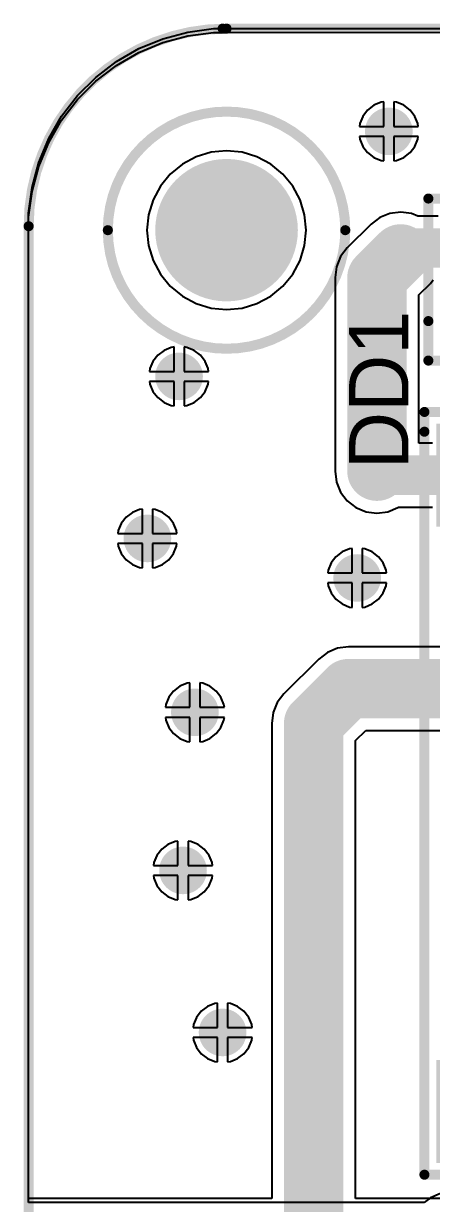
# Model space of a CAD drawing. Header units: millimetres. Extents: x -0.1 to 95.7, y -2.6 to 60.7.
# Drawn here: x -0.13 to 10.18, y 30.37 to 60.23 of the extents above; entities that cross this region are included whole.
import ezdxf

# ---------------------------------------------------------------- set-up
doc = ezdxf.new("R2010")
doc.units = ezdxf.units.MM
for name, color, linetype in [('BottomLayer', 5, 'Continuous'), ('BottomSolder', 6, 'Continuous'), ('Mechanical1', 6, 'Continuous'), ('MultiLayer', 9, 'Continuous'), ('PadHoleLayer', 156, 'Continuous'), ('TopLayer', 1, 'Continuous'), ('TopOverlay', 2, 'Continuous'), ('TopPaste', 8, 'Continuous'), ('TopSolder', 216, 'Continuous'), ('ViaHoleLayer', 16, 'Continuous')]:
    doc.layers.add(name, color=color, linetype=linetype)

# ---------------------------------------------------------------- blocks, each defined once
blk = doc.blocks.new('TMR1SM_SMD_27')
at = {"layer": 'TopLayer'}
for points in [[(-17.3, 14.34), (-14.9, 14.34), (-17.3, 16.14), (-14.9, 16.14)], [(-1.2, 14.34), (1.2, 14.34), (-1.2, 16.14), (1.2, 16.14)], [(-17.3, 11.8), (-14.9, 11.8), (-17.3, 13.6), (-14.9, 13.6)], [(-1.2, 11.8), (1.2, 11.8), (-1.2, 13.6), (1.2, 13.6)], [(-1.2, 1.64), (1.2, 1.64), (-1.2, 3.44), (1.2, 3.44)], [(-17.3, -0.9), (-14.9, -0.9), (-17.3, 0.9), (-14.9, 0.9)], [(-1.2, -0.9), (1.2, -0.9), (-1.2, 0.9), (1.2, 0.9)]]:
    blk.add_solid(points, dxfattribs=at)
at = {"layer": 'TopOverlay', "const_width": 0.254}
for points in [[(-17.7, -1.3), (-17.7, 16.5)], [(1.6, 16.5), (-17.7, 16.5)], [(1.6, -1.3), (1.6, 16.5)], [(-17.2, -1.3), (-17.7, -1.3)], [(1.6, -1.3), (-17.2, -1.3)]]:
    blk.add_lwpolyline(points, dxfattribs=at)
at = {"layer": 'TopOverlay', "const_width": 0.127}
for points in [[(-17.764, 16.5, 1), (-17.637, 16.5, 1)], [(-17.764, 16.5, 1), (-17.637, 16.5, 1)], [(1.536, 16.5, 1), (1.663, 16.5, 1)], [(1.536, 16.5, 1), (1.663, 16.5, 1)], [(-17.764, -1.3, 1), (-17.637, -1.3, 1)], [(-17.764, -1.3, 1), (-17.637, -1.3, 1)], [(-17.264, -1.3, 1), (-17.137, -1.3, 1)], [(-17.264, -1.3, 1), (-17.137, -1.3, 1)], [(1.536, -1.3, 1), (1.663, -1.3, 1)], [(1.536, -1.3, 1), (1.663, -1.3, 1)]]:
    blk.add_lwpolyline(points, format="xyb", close=True, dxfattribs=at)
at = {"layer": 'TopPaste'}
for points in [[(-17.3, 14.34), (-14.9, 14.34), (-17.3, 16.14), (-14.9, 16.14)], [(-1.2, 14.34), (1.2, 14.34), (-1.2, 16.14), (1.2, 16.14)], [(-17.3, 11.8), (-14.9, 11.8), (-17.3, 13.6), (-14.9, 13.6)], [(-1.2, 11.8), (1.2, 11.8), (-1.2, 13.6), (1.2, 13.6)], [(-1.2, 1.64), (1.2, 1.64), (-1.2, 3.44), (1.2, 3.44)], [(-17.3, -0.9), (-14.9, -0.9), (-17.3, 0.9), (-14.9, 0.9)], [(-1.2, -0.9), (1.2, -0.9), (-1.2, 0.9), (1.2, 0.9)]]:
    blk.add_solid(points, dxfattribs=at)
at = {"layer": 'TopSolder'}
for points in [[(-17.402, 14.238), (-14.798, 14.238), (-17.402, 16.242), (-14.798, 16.242)], [(-1.302, 14.238), (1.302, 14.238), (-1.302, 16.242), (1.302, 16.242)], [(-17.402, 11.698), (-14.798, 11.698), (-17.402, 13.702), (-14.798, 13.702)], [(-1.302, 11.698), (1.302, 11.698), (-1.302, 13.702), (1.302, 13.702)], [(-1.302, 1.538), (1.302, 1.538), (-1.302, 3.542), (1.302, 3.542)], [(-17.402, -1.002), (-14.798, -1.002), (-17.402, 1.002), (-14.798, 1.002)], [(-1.302, -1.002), (1.302, -1.002), (-1.302, 1.002), (1.302, 1.002)]]:
    blk.add_solid(points, dxfattribs=at)
blk = doc.blocks.new('C_________0805_60')
at = {"layer": 'TopLayer'}
for points in [[(-0.65, -0.75), (0.65, -0.75), (-0.65, 0.75), (0.65, 0.75)], [(1.225, -0.75), (2.525, -0.75), (1.225, 0.75), (2.525, 0.75)]]:
    blk.add_solid(points, dxfattribs=at)
at = {"layer": 'TopOverlay', "const_width": 0.254}
for points in [[(-1.1, -1.2), (-1.1, 1.2)], [(3, 1.2), (-1.1, 1.2)], [(3, -1.2), (3, 1.2)], [(2, -1.2), (-1.1, -1.2)], [(3, -1.2), (2, -1.2)]]:
    blk.add_lwpolyline(points, dxfattribs=at)
at = {"layer": 'TopOverlay', "const_width": 0.127}
for points in [[(-1.164, 1.2, 1), (-1.037, 1.2, 1)], [(-1.164, 1.2, 1), (-1.037, 1.2, 1)], [(2.936, 1.2, 1), (3.063, 1.2, 1)], [(2.936, 1.2, 1), (3.063, 1.2, 1)], [(-1.164, -1.2, 1), (-1.037, -1.2, 1)], [(-1.164, -1.2, 1), (-1.037, -1.2, 1)], [(1.937, -1.2, 1), (2.064, -1.2, 1)], [(1.937, -1.2, 1), (2.064, -1.2, 1)], [(2.936, -1.2, 1), (3.063, -1.2, 1)], [(2.936, -1.2, 1), (3.063, -1.2, 1)]]:
    blk.add_lwpolyline(points, format="xyb", close=True, dxfattribs=at)
at = {"layer": 'TopPaste'}
for points in [[(-0.65, -0.75), (0.65, -0.75), (-0.65, 0.75), (0.65, 0.75)], [(1.225, -0.75), (2.525, -0.75), (1.225, 0.75), (2.525, 0.75)]]:
    blk.add_solid(points, dxfattribs=at)
at = {"layer": 'TopSolder'}
for points in [[(-0.752, -0.852), (0.752, -0.852), (-0.752, 0.852), (0.752, 0.852)], [(1.123, -0.852), (2.627, -0.852), (1.123, 0.852), (2.627, 0.852)]]:
    blk.add_solid(points, dxfattribs=at)

msp = doc.modelspace()

# ---------------------------------------------------------------- linework, layer by layer
at = {"layer": 'BottomLayer'}
for p, q in [((3.389, 59.845), (4.022, 60.014)), ((4.022, 60.014), (4.672, 60.1)), ((4.672, 60.1), (5, 60.1)), ((5, 60.1), (29.465, 60.1)), ((5, 60.1), (5, 60.1)), ((2.784, 59.594), (3.389, 59.845)), ((2.216, 59.266), (2.784, 59.594)), ((1.696, 58.867), (2.216, 59.266)), ((1.233, 58.404), (1.696, 58.867)), ((0.834, 57.884), (1.233, 58.404)), ((0.506, 57.316), (0.834, 57.884)), ((0.255, 56.711), (0.506, 57.316)), ((4.231, 56.857), (3.883, 56.671)), ((4.608, 56.971), (4.231, 56.857)), ((5, 57.01), (4.608, 56.971)), ((5.392, 56.971), (5, 57.01)), ((5.769, 56.857), (5.392, 56.971)), ((6.117, 56.671), (5.769, 56.857)), ((0.086, 56.078), (0.255, 56.711)), ((3.883, 56.671), (3.579, 56.421)), ((6.421, 56.421), (6.117, 56.671)), ((3.579, 56.421), (3.329, 56.117)), ((6.671, 56.117), (6.421, 56.421)), ((0, 55.428), (0.086, 56.078)), ((3.329, 56.117), (3.143, 55.769)), ((6.857, 55.769), (6.671, 56.117)), ((3.143, 55.769), (3.029, 55.392)), ((6.971, 55.392), (6.857, 55.769)), ((0, 55.1), (0, 55.428)), ((3.029, 55.392), (2.99, 55)), ((7.01, 55), (6.971, 55.392)), ((0, 30.5), (0, 55.1)), ((2.99, 55), (3.029, 54.608)), ((6.971, 54.608), (7.01, 55)), ((3.029, 54.608), (3.143, 54.231)), ((6.857, 54.231), (6.971, 54.608)), ((3.143, 54.231), (3.329, 53.883)), ((6.671, 53.883), (6.857, 54.231)), ((3.329, 53.883), (3.579, 53.579)), ((6.421, 53.579), (6.671, 53.883)), ((3.579, 53.579), (3.883, 53.329)), ((6.117, 53.329), (6.421, 53.579)), ((3.883, 53.329), (4.231, 53.143)), ((4.231, 53.143), (4.608, 53.029)), ((5.392, 53.029), (5.769, 53.143)), ((5.769, 53.143), (6.117, 53.329)), ((4.608, 53.029), (5, 52.99)), ((5, 52.99), (5.392, 53.029)), ((7.549, 44.317), (7.33, 44.149)), ((7.805, 44.423), (7.549, 44.317)), ((8.079, 44.459), (7.805, 44.423)), ((11.261, 44.459), (8.079, 44.459)), ((8.079, 44.459), (8.079, 44.459)), ((7.33, 44.149), (6.451, 43.27)), ((7.33, 44.149), (7.33, 44.149)), ((6.283, 43.051), (6.177, 42.795)), ((6.451, 43.27), (6.283, 43.051)), ((6.177, 42.795), (6.141, 42.521)), ((6.141, 42.521), (6.141, 42.521)), ((6.141, 42.521), (6.141, 30.5)), ((8.259, 42.083), (8.517, 42.341)), ((8.517, 42.341), (11.7, 42.341)), ((8.259, 30.5), (8.259, 42.083)), ((6.141, 30.5), (0, 30.5)), ((18.6, 30.5), (8.259, 30.5))]:
    msp.add_line(p, q, dxfattribs=at)
for points, const_width in [([(8.85, 57.5, 1), (9.35, 57.5, 1)], 0.5), ([(4.15, 55, 1), (5.85, 55, 1)], 1.7), ([(3.55, 51.3, 1), (4.05, 51.3, 1)], 0.5), ([(2.75, 47.2, 1), (3.25, 47.2, 1)], 0.5), ([(8.05, 46.2, 1), (8.55, 46.2, 1)], 0.5), ([(7.704, 43.4, 1), (8.454, 43.4, 1)], 0.75), ([(7.704, 43.4, 1), (8.454, 43.4, 1)], 0.75), ([(3.95, 42.8, 1), (4.45, 42.8, 1)], 0.5), ([(6.825, 42.521, 1), (7.575, 42.521, 1)], 0.75), ([(6.825, 42.521, 1), (7.575, 42.521, 1)], 0.75), ([(3.65, 38.8, 1), (4.15, 38.8, 1)], 0.5), ([(4.65, 34.7, 1), (5.15, 34.7, 1)], 0.5)]:
    msp.add_lwpolyline(points, format="xyb", close=True, dxfattribs=dict(at, const_width=const_width))
at = {"layer": 'BottomLayer', "const_width": 1.5}
for points in [[(7.2, 42.521), (8.079, 43.4)], [(8.079, 43.4), (11.7, 43.4)], [(7.2, 27.1), (7.2, 42.521)]]:
    msp.add_lwpolyline(points, dxfattribs=at)
at = {"layer": 'BottomSolder'}
for points, const_width in [([(8.799, 57.5, 1), (9.401, 57.5, 1)], 0.602), ([(4.099, 55, 1), (5.901, 55, 1)], 1.802), ([(3.499, 51.3, 1), (4.101, 51.3, 1)], 0.602), ([(2.699, 47.2, 1), (3.301, 47.2, 1)], 0.602), ([(7.999, 46.2, 1), (8.601, 46.2, 1)], 0.602), ([(3.899, 42.8, 1), (4.501, 42.8, 1)], 0.602), ([(3.599, 38.8, 1), (4.201, 38.8, 1)], 0.602), ([(4.599, 34.7, 1), (5.201, 34.7, 1)], 0.602)]:
    msp.add_lwpolyline(points, format="xyb", close=True, dxfattribs=dict(at, const_width=const_width))
at = {"layer": 'Mechanical1', "const_width": 0.254}
msp.add_lwpolyline([(0, 55.1, -0.414214), (5, 60.1)], format="xyb", dxfattribs=at)
for points in [[(4.9, 60.1), (89.9, 60.1)], [(0, 2.5), (0, 55.1)]]:
    msp.add_lwpolyline(points, dxfattribs=at)
at = {"layer": 'Mechanical1', "const_width": 0.127}
for points in [[(4.837, 60.1, 1), (4.964, 60.1, 1)], [(4.937, 60.1, 1), (5.064, 60.1, 1)], [(-0.064, 55.1, 1), (0.064, 55.1, 1)], [(-0.064, 55.1, 1), (0.064, 55.1, 1)]]:
    msp.add_lwpolyline(points, format="xyb", close=True, dxfattribs=at)
at = {"layer": 'MultiLayer'}
for points, const_width in [([(8.85, 57.5, 1), (9.35, 57.5, 1)], 0.5), ([(4.15, 55, 1), (5.85, 55, 1)], 1.7), ([(3.55, 51.3, 1), (4.05, 51.3, 1)], 0.5), ([(2.75, 47.2, 1), (3.25, 47.2, 1)], 0.5), ([(8.05, 46.2, 1), (8.55, 46.2, 1)], 0.5), ([(3.95, 42.8, 1), (4.45, 42.8, 1)], 0.5), ([(3.65, 38.8, 1), (4.15, 38.8, 1)], 0.5), ([(4.65, 34.7, 1), (5.15, 34.7, 1)], 0.5)]:
    msp.add_lwpolyline(points, format="xyb", close=True, dxfattribs=dict(at, const_width=const_width))
at = {"layer": 'PadHoleLayer', "const_width": 1.7}
msp.add_lwpolyline([(4.15, 55, 1), (5.85, 55, 1)], format="xyb", close=True, dxfattribs=at)
at = {"layer": 'TopLayer'}
for p, q in [((5, 60), (90.214, 60.1)), ((2.784, 59.494), (3.389, 59.745)), ((3.389, 59.745), (4.022, 59.914)), ((4.022, 59.914), (4.672, 60)), ((4.672, 60), (5, 60)), ((2.216, 59.166), (2.784, 59.494)), ((1.696, 58.767), (2.216, 59.166)), ((1.233, 58.304), (1.696, 58.767)), ((0.834, 57.784), (1.233, 58.304)), ((8.903, 58.235), (8.72, 58.159)), ((8.973, 58.244), (8.903, 58.235)), ((8.973, 57.627), (8.973, 58.244)), ((9.297, 58.235), (9.227, 58.244)), ((9.227, 58.244), (9.227, 57.627)), ((9.48, 58.159), (9.297, 58.235)), ((8.562, 58.038), (8.441, 57.88)), ((8.72, 58.159), (8.562, 58.038)), ((9.638, 58.038), (9.48, 58.159)), ((9.759, 57.88), (9.638, 58.038)), ((0.506, 57.216), (0.834, 57.784)), ((8.365, 57.697), (8.356, 57.627)), ((8.356, 57.627), (8.973, 57.627)), ((8.441, 57.88), (8.365, 57.697)), ((9.227, 57.627), (9.844, 57.627)), ((9.835, 57.697), (9.759, 57.88)), ((9.844, 57.627), (9.835, 57.697)), ((8.973, 57.373), (8.356, 57.373)), ((8.356, 57.373), (8.365, 57.303)), ((8.973, 56.756), (8.973, 57.373)), ((9.844, 57.373), (9.227, 57.373)), ((9.227, 57.373), (9.227, 56.756)), ((9.835, 57.303), (9.844, 57.373)), ((0.255, 56.611), (0.506, 57.216)), ((8.365, 57.303), (8.441, 57.12)), ((8.441, 57.12), (8.562, 56.962)), ((9.638, 56.962), (9.759, 57.12)), ((9.759, 57.12), (9.835, 57.303)), ((4.231, 56.857), (3.883, 56.671)), ((4.608, 56.971), (4.231, 56.857)), ((5, 57.01), (4.608, 56.971)), ((5.392, 56.971), (5, 57.01)), ((5.769, 56.857), (5.392, 56.971)), ((6.117, 56.671), (5.769, 56.857)), ((8.562, 56.962), (8.72, 56.841)), ((8.72, 56.841), (8.903, 56.765)), ((8.903, 56.765), (8.973, 56.756)), ((9.227, 56.756), (9.297, 56.765)), ((9.297, 56.765), (9.48, 56.841)), ((9.48, 56.841), (9.638, 56.962)), ((0.086, 55.978), (0.255, 56.611)), ((3.883, 56.671), (3.579, 56.421)), ((6.421, 56.421), (6.117, 56.671)), ((3.579, 56.421), (3.329, 56.117)), ((6.671, 56.117), (6.421, 56.421)), ((0, 55.328), (0.086, 55.978)), ((3.329, 56.117), (3.143, 55.769)), ((6.857, 55.769), (6.671, 56.117)), ((3.143, 55.769), (3.029, 55.392)), ((6.971, 55.392), (6.857, 55.769)), ((0, 55), (0, 55.328)), ((3.029, 55.392), (2.99, 55)), ((7.01, 55), (6.971, 55.392)), ((8.87, 55.317), (8.651, 55.149)), ((9.126, 55.423), (8.87, 55.317)), ((9.4, 55.459), (9.126, 55.423)), ((9.674, 55.423), (9.4, 55.459)), ((9.834, 55.357), (9.674, 55.423)), ((10.35, 55.357), (9.834, 55.357)), ((0, 54.5), (0, 55)), ((2.99, 55), (3.029, 54.608)), ((6.971, 54.608), (7.01, 55)), ((8.651, 55.149), (8.051, 54.549)), ((0, 30.4), (0, 54.5)), ((3.029, 54.608), (3.143, 54.231)), ((6.857, 54.231), (6.971, 54.608)), ((8.051, 54.549), (7.883, 54.33)), ((3.143, 54.231), (3.329, 53.883)), ((6.671, 53.883), (6.857, 54.231)), ((7.777, 54.074), (7.741, 53.8)), ((7.883, 54.33), (7.777, 54.074)), ((3.329, 53.883), (3.579, 53.579)), ((6.421, 53.579), (6.671, 53.883)), ((7.741, 53.8), (7.741, 53.8)), ((7.741, 53.8), (7.741, 48.9)), ((10.149, 53.651), (10.219, 53.743)), ((3.579, 53.579), (3.883, 53.329)), ((6.117, 53.329), (6.421, 53.579)), ((9.859, 53.361), (10.149, 53.651)), ((3.883, 53.329), (4.231, 53.143)), ((4.231, 53.143), (4.608, 53.029)), ((5.392, 53.029), (5.769, 53.143)), ((5.769, 53.143), (6.117, 53.329)), ((9.859, 49.607), (9.859, 53.361)), ((4.608, 53.029), (5, 52.99)), ((5, 52.99), (5.392, 53.029)), ((3.42, 51.959), (3.262, 51.838)), ((3.603, 52.035), (3.42, 51.959)), ((3.673, 52.044), (3.603, 52.035)), ((3.673, 51.427), (3.673, 52.044)), ((3.997, 52.035), (3.927, 52.044)), ((3.927, 52.044), (3.927, 51.427)), ((4.18, 51.959), (3.997, 52.035)), ((4.338, 51.838), (4.18, 51.959)), ((3.141, 51.68), (3.065, 51.497)), ((3.262, 51.838), (3.141, 51.68)), ((4.459, 51.68), (4.338, 51.838)), ((4.535, 51.497), (4.459, 51.68)), ((3.065, 51.497), (3.056, 51.427)), ((3.056, 51.427), (3.673, 51.427)), ((3.927, 51.427), (4.544, 51.427)), ((4.544, 51.427), (4.535, 51.497)), ((3.673, 51.173), (3.056, 51.173)), ((3.056, 51.173), (3.065, 51.103)), ((3.065, 51.103), (3.141, 50.92)), ((3.673, 50.556), (3.673, 51.173)), ((4.544, 51.173), (3.927, 51.173)), ((3.927, 51.173), (3.927, 50.556)), ((4.459, 50.92), (4.535, 51.103)), ((4.535, 51.103), (4.544, 51.173)), ((3.141, 50.92), (3.262, 50.762)), ((3.262, 50.762), (3.42, 50.641)), ((4.18, 50.641), (4.338, 50.762)), ((4.338, 50.762), (4.459, 50.92)), ((3.42, 50.641), (3.603, 50.565)), ((3.603, 50.565), (3.673, 50.556)), ((3.927, 50.556), (3.997, 50.565)), ((3.997, 50.565), (4.18, 50.641)), ((10.2, 49.607), (9.859, 49.607)), ((7.741, 48.9), (7.777, 48.626)), ((7.777, 48.626), (7.883, 48.37)), ((7.883, 48.37), (8.051, 48.151)), ((8.051, 48.151), (8.27, 47.983)), ((2.62, 47.859), (2.462, 47.738)), ((2.803, 47.935), (2.62, 47.859)), ((2.873, 47.944), (2.803, 47.935)), ((2.873, 47.327), (2.873, 47.944)), ((3.197, 47.935), (3.127, 47.944)), ((3.127, 47.944), (3.127, 47.327)), ((3.38, 47.859), (3.197, 47.935)), ((3.538, 47.738), (3.38, 47.859)), ((8.27, 47.983), (8.526, 47.877)), ((8.526, 47.877), (8.8, 47.841)), ((8.8, 47.841), (9.074, 47.877)), ((9.074, 47.877), (9.33, 47.983)), ((9.33, 47.983), (9.343, 47.993)), ((9.343, 47.993), (10.2, 47.993)), ((2.341, 47.58), (2.265, 47.397)), ((2.462, 47.738), (2.341, 47.58)), ((3.659, 47.58), (3.538, 47.738)), ((3.735, 47.397), (3.659, 47.58)), ((2.265, 47.397), (2.256, 47.327)), ((2.256, 47.327), (2.873, 47.327)), ((3.127, 47.327), (3.744, 47.327)), ((3.744, 47.327), (3.735, 47.397)), ((2.873, 47.073), (2.256, 47.073)), ((2.256, 47.073), (2.265, 47.003)), ((2.265, 47.003), (2.341, 46.82)), ((2.873, 46.456), (2.873, 47.073)), ((3.744, 47.073), (3.127, 47.073)), ((3.127, 47.073), (3.127, 46.456)), ((3.659, 46.82), (3.735, 47.003)), ((3.735, 47.003), (3.744, 47.073)), ((8.103, 46.935), (7.92, 46.859)), ((8.173, 46.944), (8.103, 46.935)), ((8.173, 46.327), (8.173, 46.944)), ((8.497, 46.935), (8.427, 46.944)), ((8.427, 46.944), (8.427, 46.327)), ((8.68, 46.859), (8.497, 46.935)), ((2.341, 46.82), (2.462, 46.662)), ((2.462, 46.662), (2.62, 46.541)), ((3.38, 46.541), (3.538, 46.662)), ((3.538, 46.662), (3.659, 46.82)), ((7.641, 46.58), (7.565, 46.397)), ((7.762, 46.738), (7.641, 46.58)), ((7.92, 46.859), (7.762, 46.738)), ((8.838, 46.738), (8.68, 46.859)), ((8.959, 46.58), (8.838, 46.738)), ((9.035, 46.397), (8.959, 46.58)), ((2.62, 46.541), (2.803, 46.465)), ((2.803, 46.465), (2.873, 46.456)), ((3.127, 46.456), (3.197, 46.465)), ((3.197, 46.465), (3.38, 46.541)), ((7.565, 46.397), (7.556, 46.327)), ((7.556, 46.327), (8.173, 46.327)), ((8.427, 46.327), (9.044, 46.327)), ((9.044, 46.327), (9.035, 46.397)), ((8.173, 46.073), (7.556, 46.073)), ((7.556, 46.073), (7.565, 46.003)), ((7.565, 46.003), (7.641, 45.82)), ((8.173, 45.456), (8.173, 46.073)), ((9.044, 46.073), (8.427, 46.073)), ((8.427, 46.073), (8.427, 45.456)), ((8.959, 45.82), (9.035, 46.003)), ((9.035, 46.003), (9.044, 46.073)), ((7.641, 45.82), (7.762, 45.662)), ((8.838, 45.662), (8.959, 45.82)), ((7.762, 45.662), (7.92, 45.541)), ((7.92, 45.541), (8.103, 45.465)), ((8.103, 45.465), (8.173, 45.456)), ((8.427, 45.456), (8.497, 45.465)), ((8.497, 45.465), (8.68, 45.541)), ((8.68, 45.541), (8.838, 45.662)), ((3.662, 43.338), (3.541, 43.18)), ((3.82, 43.459), (3.662, 43.338)), ((4.003, 43.535), (3.82, 43.459)), ((4.073, 43.544), (4.003, 43.535)), ((4.073, 42.927), (4.073, 43.544)), ((4.397, 43.535), (4.327, 43.544)), ((4.327, 43.544), (4.327, 42.927)), ((4.58, 43.459), (4.397, 43.535)), ((4.738, 43.338), (4.58, 43.459)), ((4.859, 43.18), (4.738, 43.338)), ((3.465, 42.997), (3.456, 42.927)), ((3.541, 43.18), (3.465, 42.997)), ((4.935, 42.997), (4.859, 43.18)), ((4.944, 42.927), (4.935, 42.997)), ((3.456, 42.927), (4.073, 42.927)), ((4.327, 42.927), (4.944, 42.927)), ((4.073, 42.673), (3.456, 42.673)), ((3.456, 42.673), (3.465, 42.603)), ((3.465, 42.603), (3.541, 42.42)), ((3.541, 42.42), (3.662, 42.262)), ((4.073, 42.056), (4.073, 42.673)), ((4.944, 42.673), (4.327, 42.673)), ((4.327, 42.673), (4.327, 42.056)), ((4.738, 42.262), (4.859, 42.42)), ((4.859, 42.42), (4.935, 42.603)), ((4.935, 42.603), (4.944, 42.673)), ((3.662, 42.262), (3.82, 42.141)), ((3.82, 42.141), (4.003, 42.065)), ((4.397, 42.065), (4.58, 42.141)), ((4.58, 42.141), (4.738, 42.262)), ((4.003, 42.065), (4.073, 42.056)), ((4.327, 42.056), (4.397, 42.065)), ((3.52, 39.459), (3.362, 39.338)), ((3.703, 39.535), (3.52, 39.459)), ((3.773, 39.544), (3.703, 39.535)), ((3.773, 38.927), (3.773, 39.544)), ((4.097, 39.535), (4.027, 39.544)), ((4.027, 39.544), (4.027, 38.927)), ((4.28, 39.459), (4.097, 39.535)), ((4.438, 39.338), (4.28, 39.459)), ((3.241, 39.18), (3.165, 38.997)), ((3.362, 39.338), (3.241, 39.18)), ((4.559, 39.18), (4.438, 39.338)), ((4.635, 38.997), (4.559, 39.18)), ((3.165, 38.997), (3.156, 38.927)), ((3.156, 38.927), (3.773, 38.927)), ((4.027, 38.927), (4.644, 38.927)), ((4.644, 38.927), (4.635, 38.997)), ((3.773, 38.673), (3.156, 38.673)), ((3.156, 38.673), (3.165, 38.603)), ((3.165, 38.603), (3.241, 38.42)), ((3.773, 38.056), (3.773, 38.673)), ((4.644, 38.673), (4.027, 38.673)), ((4.027, 38.673), (4.027, 38.056)), ((4.559, 38.42), (4.635, 38.603)), ((4.635, 38.603), (4.644, 38.673)), ((3.241, 38.42), (3.362, 38.262)), ((3.362, 38.262), (3.52, 38.141)), ((4.28, 38.141), (4.438, 38.262)), ((4.438, 38.262), (4.559, 38.42)), ((3.52, 38.141), (3.703, 38.065)), ((3.703, 38.065), (3.773, 38.056)), ((4.027, 38.056), (4.097, 38.065)), ((4.097, 38.065), (4.28, 38.141)), ((4.362, 35.238), (4.241, 35.08)), ((4.52, 35.359), (4.362, 35.238)), ((4.703, 35.435), (4.52, 35.359)), ((4.773, 35.444), (4.703, 35.435)), ((4.773, 34.827), (4.773, 35.444)), ((5.097, 35.435), (5.027, 35.444)), ((5.027, 35.444), (5.027, 34.827)), ((5.28, 35.359), (5.097, 35.435)), ((5.438, 35.238), (5.28, 35.359)), ((5.559, 35.08), (5.438, 35.238)), ((4.241, 35.08), (4.165, 34.897)), ((5.635, 34.897), (5.559, 35.08)), ((4.165, 34.897), (4.156, 34.827)), ((4.156, 34.827), (4.773, 34.827)), ((5.027, 34.827), (5.644, 34.827)), ((5.644, 34.827), (5.635, 34.897)), ((4.773, 34.573), (4.156, 34.573)), ((4.156, 34.573), (4.165, 34.503)), ((4.165, 34.503), (4.241, 34.32)), ((4.773, 33.956), (4.773, 34.573)), ((5.644, 34.573), (5.027, 34.573)), ((5.027, 34.573), (5.027, 33.956)), ((5.559, 34.32), (5.635, 34.503)), ((5.635, 34.503), (5.644, 34.573)), ((4.241, 34.32), (4.362, 34.162)), ((4.362, 34.162), (4.52, 34.041)), ((4.52, 34.041), (4.703, 33.965)), ((5.097, 33.965), (5.28, 34.041)), ((5.28, 34.041), (5.438, 34.162)), ((5.438, 34.162), (5.559, 34.32)), ((4.703, 33.965), (4.773, 33.956)), ((5.027, 33.956), (5.097, 33.965)), ((10.149, 30.517), (9.996, 30.4)), ((10.405, 30.623), (10.149, 30.517)), ((9.996, 30.4), (0, 30.4))]:
    msp.add_line(p, q, dxfattribs=at)
for points, const_width in [([(8.85, 57.5, 1), (9.35, 57.5, 1)], 0.5), ([(4.15, 55, 1), (5.85, 55, 1)], 1.7), ([(9.025, 54.4, 1), (9.775, 54.4, 1)], 0.75), ([(9.3, 54.55, 1), (9.8, 54.55, 1)], 0.5), ([(9.3, 54.55, 1), (9.8, 54.55, 1)], 0.5), ([(9.15, 54.4, 1), (9.65, 54.4, 1)], 0.5), ([(8.425, 53.8, 1), (9.175, 53.8, 1)], 0.75), ([(8.425, 53.8, 1), (9.175, 53.8, 1)], 0.75), ([(3.55, 51.3, 1), (4.05, 51.3, 1)], 0.5), ([(8.425, 48.9, 1), (9.175, 48.9, 1)], 0.75), ([(8.55, 48.9, 1), (9.05, 48.9, 1)], 0.5), ([(8.65, 48.8, 1), (9.15, 48.8, 1)], 0.5), ([(8.65, 48.8, 1), (9.15, 48.8, 1)], 0.5), ([(2.75, 47.2, 1), (3.25, 47.2, 1)], 0.5), ([(8.05, 46.2, 1), (8.55, 46.2, 1)], 0.5), ([(3.95, 42.8, 1), (4.45, 42.8, 1)], 0.5), ([(3.65, 38.8, 1), (4.15, 38.8, 1)], 0.5), ([(4.65, 34.7, 1), (5.15, 34.7, 1)], 0.5)]:
    msp.add_lwpolyline(points, format="xyb", close=True, dxfattribs=dict(at, const_width=const_width))
for points, const_width in [([(8.8, 53.8), (9.4, 54.4)], 1.5), ([(9.4, 54.4), (9.55, 54.55)], 1), ([(9.55, 54.55), (11.15, 54.55)], 1), ([(8.8, 48.9), (8.8, 53.8)], 1.5), ([(8.8, 48.9), (8.9, 48.8)], 1), ([(8.9, 48.8), (11.3, 48.8)], 1)]:
    msp.add_lwpolyline(points, dxfattribs=dict(at, const_width=const_width))
at = {"layer": 'TopOverlay'}
for points, const_width in [([(8, 55, 1), (2, 55, 1)], 0.254), ([(1.937, 55, 1), (2.064, 55, 1)], 0.127), ([(7.936, 55, 1), (8.063, 55, 1)], 0.127)]:
    msp.add_lwpolyline(points, format="xyb", close=True, dxfattribs=dict(at, const_width=const_width))
at = {"layer": 'TopSolder'}
for points, const_width in [([(8.799, 57.5, 1), (9.401, 57.5, 1)], 0.602), ([(4.099, 55, 1), (5.901, 55, 1)], 1.802), ([(3.499, 51.3, 1), (4.101, 51.3, 1)], 0.602), ([(2.699, 47.2, 1), (3.301, 47.2, 1)], 0.602), ([(7.999, 46.2, 1), (8.601, 46.2, 1)], 0.602), ([(3.899, 42.8, 1), (4.501, 42.8, 1)], 0.602), ([(3.599, 38.8, 1), (4.201, 38.8, 1)], 0.602), ([(4.599, 34.7, 1), (5.201, 34.7, 1)], 0.602)]:
    msp.add_lwpolyline(points, format="xyb", close=True, dxfattribs=dict(at, const_width=const_width))
at = {"layer": 'ViaHoleLayer', "const_width": 0.3}
for points in [[(8.95, 57.5, 1), (9.25, 57.5, 1)], [(3.65, 51.3, 1), (3.95, 51.3, 1)], [(2.85, 47.2, 1), (3.15, 47.2, 1)], [(8.15, 46.2, 1), (8.45, 46.2, 1)], [(4.05, 42.8, 1), (4.35, 42.8, 1)], [(3.75, 38.8, 1), (4.05, 38.8, 1)], [(4.75, 34.7, 1), (5.05, 34.7, 1)]]:
    msp.add_lwpolyline(points, format="xyb", close=True, dxfattribs=at)

# ---------------------------------------------------------------- block references
at = {"rotation": 270}
for name, p in [('C_________0805_60', (11.3, 54.7)), ('TMR1SM_SMD_27', (11.3, 32.7))]:
    msp.add_blockref(name, p, dxfattribs=at)

# ---------------------------------------------------------------- texts
at = {"layer": 'TopOverlay'}
msp.add_text('DD1', height=1.5, rotation=90, dxfattribs=at).set_placement((9.595, 48.951))

doc.saveas('drawing.dxf')
